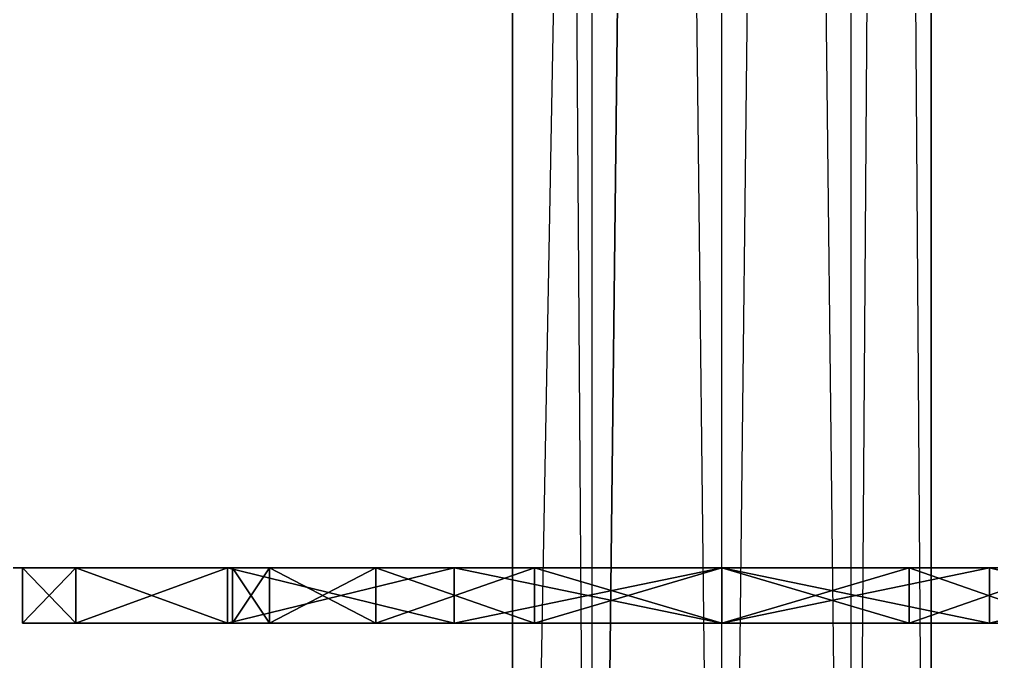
# Model space of a CAD drawing. Extents: x -3.3 to 26.7, y -2 to 14.5.
# Drawn here: x 18.26 to 19.143, y -0.585 to -0.002 of the extents above; entities that cross this region are included whole.
import ezdxf

# ---------------------------------------------------------------- set-up
doc = ezdxf.new("R2010")
doc.units = 0
doc.layers.add('UB3D', color=1, linetype='CONTINUOUS')

msp = doc.modelspace()

# ---------------------------------------------------------------- linework, layer by layer
at = {"layer": 'UB3D', "color": 254}
for points in [[(18.78, -2, -22.2918), (18.8976, 8.3, -22.2918), (18.7074, -2, -22.3918)], [(18.8976, 8.3, -22.2918), (18.7074, -2, -22.3918), (18.7074, 8.3, -22.3918)], [(18.7074, -2, -22.3918), (18.7074, 8.3, -22.3918), (18.7074, -2, -22.5154)], [(18.7074, 8.3, -22.3918), (18.7074, -2, -22.5154), (18.7074, 8.3, -22.5154)], [(18.7074, -2, -22.5154), (18.7074, 8.3, -22.5154), (18.78, -2, -22.6154)], [(18.7074, 8.3, -22.5154), (18.78, -2, -22.6154), (18.78, 8.3, -22.6154)], [(18.8976, -2, -22.2536), (18.8976, 8.3, -22.2536), (18.78, -2, -22.2918)], [(18.8976, 8.3, -22.2536), (18.78, -2, -22.2918), (18.8976, 8.3, -22.2918)], [(18.78, -2, -22.6154), (18.78, 8.3, -22.6154), (18.8976, -2, -22.6536)], [(18.78, 8.3, -22.6154), (18.8976, -2, -22.6536), (18.8976, 8.3, -22.6536)], [(18.8976, -2, -22.6536), (18.8976, 8.3, -22.6536), (19.0152, -2, -22.6154)], [(18.8976, 8.3, -22.6536), (19.0152, -2, -22.6154), (19.0152, 8.3, -22.6154)], [(19.0152, -2, -22.2918), (19.0152, 8.3, -22.2918), (18.8976, -2, -22.2536)], [(19.0152, 8.3, -22.2918), (18.8976, -2, -22.2536), (18.8976, 8.3, -22.2536)], [(19.0152, -2, -22.6154), (19.0152, 8.3, -22.6154), (19.0878, -2, -22.5154)], [(19.0152, 8.3, -22.6154), (19.0878, -2, -22.5154), (19.0878, 8.3, -22.5154)], [(19.0878, -2, -22.3918), (19.0878, 8.3, -22.3918), (19.0152, -2, -22.2918)], [(19.0878, 8.3, -22.3918), (19.0152, -2, -22.2918), (19.0152, 8.3, -22.2918)], [(19.0878, -2, -22.5154), (19.0878, 8.3, -22.5154), (19.0878, -2, -22.3918)], [(19.0878, 8.3, -22.5154), (19.0878, -2, -22.3918), (19.0878, 8.3, -22.3918)]]:
    msp.add_3dface(points, dxfattribs=at)
at = {"layer": 'UB3D', "color": 94}
for points in [[(-3.302, 0.5, -28.702), (26.698, 0.5, -28.702), (26.698, -0.5, -28.702), (-3.302, -0.5, -28.702)], [(26.698, 0.5, 1.298), (-3.302, 0.5, 1.298), (-3.302, -0.5, 1.298), (26.698, -0.5, 1.298)], [(-3.302, -0.5, 1.298), (26.698, -0.5, 1.298), (26.698, -0.5, -28.702)], [(-3.302, -0.5, 1.298), (26.698, -0.5, -28.702), (-3.302, -0.5, -28.702)]]:
    msp.add_3dface(points, dxfattribs=at)
at = {"layer": 'UB3D', "color": 253}
for points in [[(18.2626, -0.5, -22.4536), (18.310936, -0.5, -22.210596), (18.2626, -0.55, -22.4536)], [(18.310936, -0.5, -22.210596), (18.2626, -0.55, -22.4536), (18.310936, -0.55, -22.210596)], [(18.2626, -0.55, -22.4536), (18.310936, -0.55, -22.210596), (18.2626, -0.5, -22.4536)], [(18.310936, -0.55, -22.210596), (18.2626, -0.5, -22.4536), (18.310936, -0.5, -22.210596)], [(18.310936, -0.5, -22.696603), (18.2626, -0.5, -22.4536), (18.310936, -0.55, -22.696603)], [(18.2626, -0.5, -22.4536), (18.310936, -0.55, -22.696603), (18.2626, -0.55, -22.4536)], [(18.310936, -0.55, -22.696603), (18.2626, -0.55, -22.4536), (18.310936, -0.5, -22.696603)], [(18.2626, -0.55, -22.4536), (18.310936, -0.5, -22.696603), (18.2626, -0.5, -22.4536)], [(18.310936, -0.5, -22.210596), (18.448587, -0.5, -22.004587), (18.310936, -0.55, -22.210596)], [(18.448587, -0.5, -22.004587), (18.310936, -0.55, -22.210596), (18.448587, -0.55, -22.004587)], [(18.310936, -0.55, -22.210596), (18.448587, -0.55, -22.004587), (18.310936, -0.5, -22.210596)], [(18.448587, -0.55, -22.004587), (18.310936, -0.5, -22.210596), (18.448587, -0.5, -22.004587)], [(18.448587, -0.5, -22.902612), (18.310936, -0.5, -22.696603), (18.448587, -0.55, -22.902612)], [(18.310936, -0.5, -22.696603), (18.448587, -0.55, -22.902612), (18.310936, -0.55, -22.696603)], [(18.448587, -0.55, -22.902612), (18.310936, -0.55, -22.696603), (18.448587, -0.5, -22.902612)], [(18.310936, -0.55, -22.696603), (18.448587, -0.5, -22.902612), (18.310936, -0.5, -22.696603)], [(18.448587, -0.5, -22.004587), (18.654596, -0.5, -21.866936), (18.448587, -0.55, -22.004587)], [(18.654596, -0.5, -21.866936), (18.448587, -0.55, -22.004587), (18.654596, -0.55, -21.866936)], [(18.448587, -0.55, -22.004587), (18.654596, -0.55, -21.866936), (18.448587, -0.5, -22.004587)], [(18.654596, -0.55, -21.866936), (18.448587, -0.5, -22.004587), (18.654596, -0.5, -21.866936)], [(18.654596, -0.5, -23.040263), (18.448587, -0.5, -22.902612), (18.654596, -0.55, -23.040263)], [(18.448587, -0.5, -22.902612), (18.654596, -0.55, -23.040263), (18.448587, -0.55, -22.902612)], [(18.654596, -0.55, -23.040263), (18.448587, -0.55, -22.902612), (18.654596, -0.5, -23.040263)], [(18.448587, -0.55, -22.902612), (18.654596, -0.5, -23.040263), (18.448587, -0.5, -22.902612)], [(18.4531, -0.5, -22.4536), (18.486935, -0.5, -22.283497), (18.4531, -0.55, -22.4536)], [(18.486935, -0.5, -22.283497), (18.4531, -0.55, -22.4536), (18.486935, -0.55, -22.283497)], [(18.4531, -0.55, -22.4536), (18.486935, -0.55, -22.283497), (18.4531, -0.5, -22.4536)], [(18.486935, -0.55, -22.283497), (18.4531, -0.5, -22.4536), (18.486935, -0.5, -22.283497)], [(18.486935, -0.5, -22.623702), (18.4531, -0.5, -22.4536), (18.486935, -0.55, -22.623702)], [(18.4531, -0.5, -22.4536), (18.486935, -0.55, -22.623702), (18.4531, -0.55, -22.4536)], [(18.486935, -0.55, -22.623702), (18.4531, -0.55, -22.4536), (18.486935, -0.5, -22.623702)], [(18.4531, -0.55, -22.4536), (18.486935, -0.5, -22.623702), (18.4531, -0.5, -22.4536)], [(18.486935, -0.5, -22.283497), (18.583291, -0.5, -22.139291), (18.486935, -0.55, -22.283497)], [(18.583291, -0.5, -22.139291), (18.486935, -0.55, -22.283497), (18.583291, -0.55, -22.139291)], [(18.486935, -0.55, -22.283497), (18.583291, -0.55, -22.139291), (18.486935, -0.5, -22.283497)], [(18.583291, -0.55, -22.139291), (18.486935, -0.5, -22.283497), (18.583291, -0.5, -22.139291)], [(18.583291, -0.5, -22.767908), (18.486935, -0.5, -22.623702), (18.583291, -0.55, -22.767908)], [(18.486935, -0.5, -22.623702), (18.583291, -0.55, -22.767908), (18.486935, -0.55, -22.623702)], [(18.583291, -0.55, -22.767908), (18.486935, -0.55, -22.623702), (18.583291, -0.5, -22.767908)], [(18.486935, -0.55, -22.623702), (18.583291, -0.5, -22.767908), (18.486935, -0.5, -22.623702)], [(18.583291, -0.5, -22.139291), (18.727497, -0.5, -22.042935), (18.583291, -0.55, -22.139291)], [(18.727497, -0.5, -22.042935), (18.583291, -0.55, -22.139291), (18.727497, -0.55, -22.042935)], [(18.583291, -0.55, -22.139291), (18.727497, -0.55, -22.042935), (18.583291, -0.5, -22.139291)], [(18.727497, -0.55, -22.042935), (18.583291, -0.5, -22.139291), (18.727497, -0.5, -22.042935)], [(18.727497, -0.5, -22.864264), (18.583291, -0.5, -22.767908), (18.727497, -0.55, -22.864264)], [(18.583291, -0.5, -22.767908), (18.727497, -0.55, -22.864264), (18.583291, -0.55, -22.767908)], [(18.727497, -0.55, -22.864264), (18.583291, -0.55, -22.767908), (18.727497, -0.5, -22.864264)], [(18.583291, -0.55, -22.767908), (18.727497, -0.5, -22.864264), (18.583291, -0.5, -22.767908)], [(18.654596, -0.5, -21.866936), (18.8976, -0.5, -21.8186), (18.654596, -0.55, -21.866936)], [(18.8976, -0.5, -21.8186), (18.654596, -0.55, -21.866936), (18.8976, -0.55, -21.8186)], [(18.654596, -0.55, -21.866936), (18.8976, -0.55, -21.8186), (18.654596, -0.5, -21.866936)], [(18.8976, -0.55, -21.8186), (18.654596, -0.5, -21.866936), (18.8976, -0.5, -21.8186)], [(18.8976, -0.5, -23.0886), (18.654596, -0.5, -23.040263), (18.8976, -0.55, -23.0886)], [(18.654596, -0.5, -23.040263), (18.8976, -0.55, -23.0886), (18.654596, -0.55, -23.040263)], [(18.8976, -0.55, -23.0886), (18.654596, -0.55, -23.040263), (18.8976, -0.5, -23.0886)], [(18.654596, -0.55, -23.040263), (18.8976, -0.5, -23.0886), (18.654596, -0.5, -23.040263)], [(18.727497, -0.5, -22.042935), (18.8976, -0.5, -22.0091), (18.727497, -0.55, -22.042935)], [(18.8976, -0.5, -22.0091), (18.727497, -0.55, -22.042935), (18.8976, -0.55, -22.0091)], [(18.727497, -0.55, -22.042935), (18.8976, -0.55, -22.0091), (18.727497, -0.5, -22.042935)], [(18.8976, -0.55, -22.0091), (18.727497, -0.5, -22.042935), (18.8976, -0.5, -22.0091)], [(18.8976, -0.5, -22.8981), (18.727497, -0.5, -22.864264), (18.8976, -0.55, -22.8981)], [(18.727497, -0.5, -22.864264), (18.8976, -0.55, -22.8981), (18.727497, -0.55, -22.864264)], [(18.8976, -0.55, -22.8981), (18.727497, -0.55, -22.864264), (18.8976, -0.5, -22.8981)], [(18.727497, -0.55, -22.864264), (18.8976, -0.5, -22.8981), (18.727497, -0.5, -22.864264)], [(18.8976, -0.5, -21.8186), (19.140603, -0.5, -21.866936), (18.8976, -0.55, -21.8186)], [(19.140603, -0.5, -21.866936), (18.8976, -0.55, -21.8186), (19.140603, -0.55, -21.866936)], [(18.8976, -0.55, -21.8186), (19.140603, -0.55, -21.866936), (18.8976, -0.5, -21.8186)], [(19.140603, -0.55, -21.866936), (18.8976, -0.5, -21.8186), (19.140603, -0.5, -21.866936)], [(19.140603, -0.5, -23.040263), (18.8976, -0.5, -23.0886), (19.140603, -0.55, -23.040263)], [(18.8976, -0.5, -23.0886), (19.140603, -0.55, -23.040263), (18.8976, -0.55, -23.0886)], [(19.140603, -0.55, -23.040263), (18.8976, -0.55, -23.0886), (19.140603, -0.5, -23.040263)], [(18.8976, -0.55, -23.0886), (19.140603, -0.5, -23.040263), (18.8976, -0.5, -23.0886)], [(18.8976, -0.5, -22.0091), (19.067702, -0.5, -22.042935), (18.8976, -0.55, -22.0091)], [(19.067702, -0.5, -22.042935), (18.8976, -0.55, -22.0091), (19.067702, -0.55, -22.042935)], [(18.8976, -0.55, -22.0091), (19.067702, -0.55, -22.042935), (18.8976, -0.5, -22.0091)], [(19.067702, -0.55, -22.042935), (18.8976, -0.5, -22.0091), (19.067702, -0.5, -22.042935)], [(19.067702, -0.5, -22.864264), (18.8976, -0.5, -22.8981), (19.067702, -0.55, -22.864264)], [(18.8976, -0.5, -22.8981), (19.067702, -0.55, -22.864264), (18.8976, -0.55, -22.8981)], [(19.067702, -0.55, -22.864264), (18.8976, -0.55, -22.8981), (19.067702, -0.5, -22.864264)], [(18.8976, -0.55, -22.8981), (19.067702, -0.5, -22.864264), (18.8976, -0.5, -22.8981)], [(19.067702, -0.5, -22.042935), (19.211908, -0.5, -22.139291), (19.067702, -0.55, -22.042935)], [(19.211908, -0.5, -22.139291), (19.067702, -0.55, -22.042935), (19.211908, -0.55, -22.139291)], [(19.067702, -0.55, -22.042935), (19.211908, -0.55, -22.139291), (19.067702, -0.5, -22.042935)], [(19.211908, -0.55, -22.139291), (19.067702, -0.5, -22.042935), (19.211908, -0.5, -22.139291)], [(19.211908, -0.5, -22.767908), (19.067702, -0.5, -22.864264), (19.211908, -0.55, -22.767908)], [(19.067702, -0.5, -22.864264), (19.211908, -0.55, -22.767908), (19.067702, -0.55, -22.864264)], [(19.211908, -0.55, -22.767908), (19.067702, -0.55, -22.864264), (19.211908, -0.5, -22.767908)], [(19.067702, -0.55, -22.864264), (19.211908, -0.5, -22.767908), (19.067702, -0.5, -22.864264)], [(19.140603, -0.5, -21.866936), (19.346612, -0.5, -22.004587), (19.140603, -0.55, -21.866936)], [(19.346612, -0.5, -22.004587), (19.140603, -0.55, -21.866936), (19.346612, -0.55, -22.004587)], [(19.140603, -0.55, -21.866936), (19.346612, -0.55, -22.004587), (19.140603, -0.5, -21.866936)], [(19.346612, -0.55, -22.004587), (19.140603, -0.5, -21.866936), (19.346612, -0.5, -22.004587)], [(19.346612, -0.5, -22.902612), (19.140603, -0.5, -23.040263), (19.346612, -0.55, -22.902612)], [(19.140603, -0.5, -23.040263), (19.346612, -0.55, -22.902612), (19.140603, -0.55, -23.040263)], [(19.346612, -0.55, -22.902612), (19.140603, -0.55, -23.040263), (19.346612, -0.5, -22.902612)], [(19.140603, -0.55, -23.040263), (19.346612, -0.5, -22.902612), (19.140603, -0.5, -23.040263)], [(18.265658, -0.55, -22.515841), (18.45524, -0.55, -22.497169), (18.2626, -0.55, -22.4536)], [(18.45524, -0.55, -22.497169), (18.2626, -0.55, -22.4536), (18.4531, -0.55, -22.4536)], [(18.2626, -0.55, -22.4536), (18.4531, -0.55, -22.4536), (18.265658, -0.55, -22.391359)], [(18.45524, -0.55, -22.410031), (18.265658, -0.55, -22.391359), (18.461641, -0.55, -22.366882)], [(18.265658, -0.55, -22.391359), (18.461641, -0.55, -22.366882), (18.274801, -0.55, -22.329718)], [(18.274801, -0.55, -22.577482), (18.461641, -0.55, -22.540318), (18.265658, -0.55, -22.515841)], [(18.461641, -0.55, -22.540318), (18.265658, -0.55, -22.515841), (18.45524, -0.55, -22.497169)], [(18.4531, -0.55, -22.4536), (18.265658, -0.55, -22.391359), (18.45524, -0.55, -22.410031)], [(18.461641, -0.55, -22.366882), (18.274801, -0.55, -22.329718), (18.47224, -0.55, -22.324568)], [(18.274801, -0.55, -22.329718), (18.47224, -0.55, -22.324568), (18.289943, -0.55, -22.269269)], [(18.47224, -0.55, -22.582632), (18.274801, -0.55, -22.577482), (18.461641, -0.55, -22.540318)], [(18.289943, -0.55, -22.637931), (18.486936, -0.55, -22.623703), (18.274801, -0.55, -22.577482)], [(18.486936, -0.55, -22.623703), (18.274801, -0.55, -22.577482), (18.47224, -0.55, -22.582632)], [(18.505586, -0.55, -22.244064), (18.486936, -0.55, -22.283497), (18.289943, -0.55, -22.269269)], [(18.505586, -0.55, -22.244064), (18.289943, -0.55, -22.269269), (18.310936, -0.55, -22.210596)], [(18.47224, -0.55, -22.324568), (18.289943, -0.55, -22.269269), (18.486936, -0.55, -22.283497)], [(18.310936, -0.55, -22.696604), (18.505586, -0.55, -22.663136), (18.289943, -0.55, -22.637931)], [(18.505586, -0.55, -22.663136), (18.289943, -0.55, -22.637931), (18.486936, -0.55, -22.623703)], [(18.33758, -0.55, -22.154263), (18.528012, -0.55, -22.206649), (18.310936, -0.55, -22.210596)], [(18.505586, -0.55, -22.244064), (18.310936, -0.55, -22.210596), (18.528012, -0.55, -22.206649)], [(18.528012, -0.55, -22.700551), (18.310936, -0.55, -22.696604), (18.505586, -0.55, -22.663136)], [(18.553997, -0.55, -22.735588), (18.33758, -0.55, -22.752937), (18.310936, -0.55, -22.696604)], [(18.553997, -0.55, -22.735588), (18.310936, -0.55, -22.696604), (18.528012, -0.55, -22.700551)], [(18.33758, -0.55, -22.154263), (18.369617, -0.55, -22.100813), (18.583291, -0.55, -22.139291)], [(18.33758, -0.55, -22.154263), (18.583291, -0.55, -22.139291), (18.553997, -0.55, -22.171612)], [(18.33758, -0.55, -22.154263), (18.553997, -0.55, -22.171612), (18.528012, -0.55, -22.206649)], [(18.553997, -0.55, -22.735588), (18.583291, -0.55, -22.767909), (18.33758, -0.55, -22.752937)], [(18.615612, -0.55, -22.797203), (18.369617, -0.55, -22.806387), (18.33758, -0.55, -22.752937)], [(18.615612, -0.55, -22.797203), (18.33758, -0.55, -22.752937), (18.583291, -0.55, -22.767909)], [(18.406738, -0.55, -22.05076), (18.650649, -0.55, -22.084012), (18.369617, -0.55, -22.100813)], [(18.650649, -0.55, -22.084012), (18.369617, -0.55, -22.100813), (18.615612, -0.55, -22.109997)], [(18.369617, -0.55, -22.100813), (18.615612, -0.55, -22.109997), (18.583291, -0.55, -22.139291)], [(18.615612, -0.55, -22.797203), (18.650649, -0.55, -22.823188), (18.369617, -0.55, -22.806387)], [(18.688064, -0.55, -22.845614), (18.406738, -0.55, -22.85644), (18.369617, -0.55, -22.806387)], [(18.688064, -0.55, -22.845614), (18.369617, -0.55, -22.806387), (18.650649, -0.55, -22.823188)], [(18.768568, -0.55, -22.87896), (18.810882, -0.55, -22.889559), (18.406738, -0.55, -22.85644)], [(18.810882, -0.55, -22.889559), (18.406738, -0.55, -22.85644), (18.854031, -0.55, -22.89596)], [(18.406738, -0.55, -22.85644), (18.854031, -0.55, -22.89596), (18.448587, -0.55, -22.902613)], [(18.448587, -0.55, -22.004587), (18.727497, -0.55, -22.042936), (18.406738, -0.55, -22.05076)], [(18.727497, -0.55, -22.042936), (18.688064, -0.55, -22.061586), (18.406738, -0.55, -22.05076)], [(18.688064, -0.55, -22.061586), (18.406738, -0.55, -22.05076), (18.650649, -0.55, -22.084012)], [(18.688064, -0.55, -22.845614), (18.727497, -0.55, -22.864264), (18.406738, -0.55, -22.85644)], [(18.768568, -0.55, -22.87896), (18.406738, -0.55, -22.85644), (18.727497, -0.55, -22.864264)], [(18.49476, -0.55, -21.962738), (19.346613, -0.55, -22.004587), (18.448587, -0.55, -22.004587)], [(19.346613, -0.55, -22.004587), (18.448587, -0.55, -22.004587), (18.8976, -0.55, -22.0091)], [(18.448587, -0.55, -22.004587), (18.8976, -0.55, -22.0091), (18.854031, -0.55, -22.01124)], [(18.854031, -0.55, -22.89596), (18.448587, -0.55, -22.902613), (18.8976, -0.55, -22.8981)], [(18.448587, -0.55, -22.902613), (18.8976, -0.55, -22.8981), (19.346613, -0.55, -22.902613)], [(18.448587, -0.55, -22.004587), (18.854031, -0.55, -22.01124), (18.810882, -0.55, -22.017641)], [(18.448587, -0.55, -22.004587), (18.810882, -0.55, -22.017641), (18.768568, -0.55, -22.02824)], [(18.448587, -0.55, -22.004587), (18.768568, -0.55, -22.02824), (18.727497, -0.55, -22.042936)], [(18.49476, -0.55, -22.944462), (19.30044, -0.55, -22.944462), (18.448587, -0.55, -22.902613)], [(19.30044, -0.55, -22.944462), (18.448587, -0.55, -22.902613), (19.346613, -0.55, -22.902613)], [(18.544813, -0.55, -21.925617), (19.30044, -0.55, -21.962738), (18.49476, -0.55, -21.962738)], [(19.30044, -0.55, -21.962738), (18.49476, -0.55, -21.962738), (19.346613, -0.55, -22.004587)], [(18.544813, -0.55, -22.981583), (19.250387, -0.55, -22.981583), (18.49476, -0.55, -22.944462)], [(19.250387, -0.55, -22.981583), (18.49476, -0.55, -22.944462), (19.30044, -0.55, -22.944462)], [(18.598263, -0.55, -21.89358), (19.250387, -0.55, -21.925617), (18.544813, -0.55, -21.925617)], [(19.250387, -0.55, -21.925617), (18.544813, -0.55, -21.925617), (19.30044, -0.55, -21.962738)], [(18.598263, -0.55, -23.01362), (19.196937, -0.55, -23.01362), (18.544813, -0.55, -22.981583)], [(19.196937, -0.55, -23.01362), (18.544813, -0.55, -22.981583), (19.250387, -0.55, -22.981583)], [(18.654596, -0.55, -21.866936), (19.196937, -0.55, -21.89358), (18.598263, -0.55, -21.89358)], [(19.196937, -0.55, -21.89358), (18.598263, -0.55, -21.89358), (19.250387, -0.55, -21.925617)], [(18.654596, -0.55, -23.040264), (19.140604, -0.55, -23.040264), (18.598263, -0.55, -23.01362)], [(19.140604, -0.55, -23.040264), (18.598263, -0.55, -23.01362), (19.196937, -0.55, -23.01362)], [(18.713269, -0.55, -21.845943), (19.140604, -0.55, -21.866936), (18.654596, -0.55, -21.866936)], [(19.140604, -0.55, -21.866936), (18.654596, -0.55, -21.866936), (19.196937, -0.55, -21.89358)], [(18.713269, -0.55, -23.061257), (19.081931, -0.55, -23.061257), (18.654596, -0.55, -23.040264)], [(19.081931, -0.55, -23.061257), (18.654596, -0.55, -23.040264), (19.140604, -0.55, -23.040264)], [(18.773718, -0.55, -21.830801), (19.081931, -0.55, -21.845943), (18.713269, -0.55, -21.845943)], [(19.081931, -0.55, -21.845943), (18.713269, -0.55, -21.845943), (19.140604, -0.55, -21.866936)], [(18.773718, -0.55, -23.076399), (19.021482, -0.55, -23.076399), (18.713269, -0.55, -23.061257)], [(19.021482, -0.55, -23.076399), (18.713269, -0.55, -23.061257), (19.081931, -0.55, -23.061257)], [(18.835359, -0.55, -21.821658), (19.021482, -0.55, -21.830801), (18.773718, -0.55, -21.830801)], [(19.021482, -0.55, -21.830801), (18.773718, -0.55, -21.830801), (19.081931, -0.55, -21.845943)], [(18.835359, -0.55, -23.085542), (18.959841, -0.55, -23.085542), (18.773718, -0.55, -23.076399)], [(18.959841, -0.55, -23.085542), (18.773718, -0.55, -23.076399), (19.021482, -0.55, -23.076399)], [(18.8976, -0.55, -21.8186), (18.959841, -0.55, -21.821658), (18.835359, -0.55, -21.821658)], [(18.959841, -0.55, -21.821658), (18.835359, -0.55, -21.821658), (19.021482, -0.55, -21.830801)], [(18.8976, -0.55, -23.0886), (18.835359, -0.55, -23.085542), (18.959841, -0.55, -23.085542)], [(19.346613, -0.55, -22.004587), (18.941169, -0.55, -22.01124), (18.8976, -0.55, -22.0091)], [(18.8976, -0.55, -22.8981), (19.346613, -0.55, -22.902613), (18.941169, -0.55, -22.89596)], [(19.346613, -0.55, -22.004587), (18.984318, -0.55, -22.017641), (18.941169, -0.55, -22.01124)], [(19.346613, -0.55, -22.902613), (18.941169, -0.55, -22.89596), (19.388462, -0.55, -22.85644)], [(18.941169, -0.55, -22.89596), (19.388462, -0.55, -22.85644), (18.984318, -0.55, -22.889559)], [(19.346613, -0.55, -22.004587), (19.026632, -0.55, -22.02824), (18.984318, -0.55, -22.017641)], [(19.388462, -0.55, -22.85644), (18.984318, -0.55, -22.889559), (19.026632, -0.55, -22.87896)], [(19.346613, -0.55, -22.004587), (19.067703, -0.55, -22.042936), (19.026632, -0.55, -22.02824)], [(19.026632, -0.55, -22.87896), (19.067703, -0.55, -22.864264), (19.388462, -0.55, -22.85644)], [(19.346613, -0.55, -22.004587), (19.388462, -0.55, -22.05076), (19.067703, -0.55, -22.042936)], [(19.388462, -0.55, -22.05076), (19.107136, -0.55, -22.061586), (19.067703, -0.55, -22.042936)], [(19.067703, -0.55, -22.864264), (19.388462, -0.55, -22.85644), (19.107136, -0.55, -22.845614)], [(19.144551, -0.55, -22.084012), (19.388462, -0.55, -22.05076), (19.107136, -0.55, -22.061586)], [(19.388462, -0.55, -22.85644), (19.107136, -0.55, -22.845614), (19.425583, -0.55, -22.806387)], [(19.107136, -0.55, -22.845614), (19.425583, -0.55, -22.806387), (19.144551, -0.55, -22.823188)]]:
    msp.add_3dface(points, dxfattribs=at)

doc.saveas('drawing.dxf')
